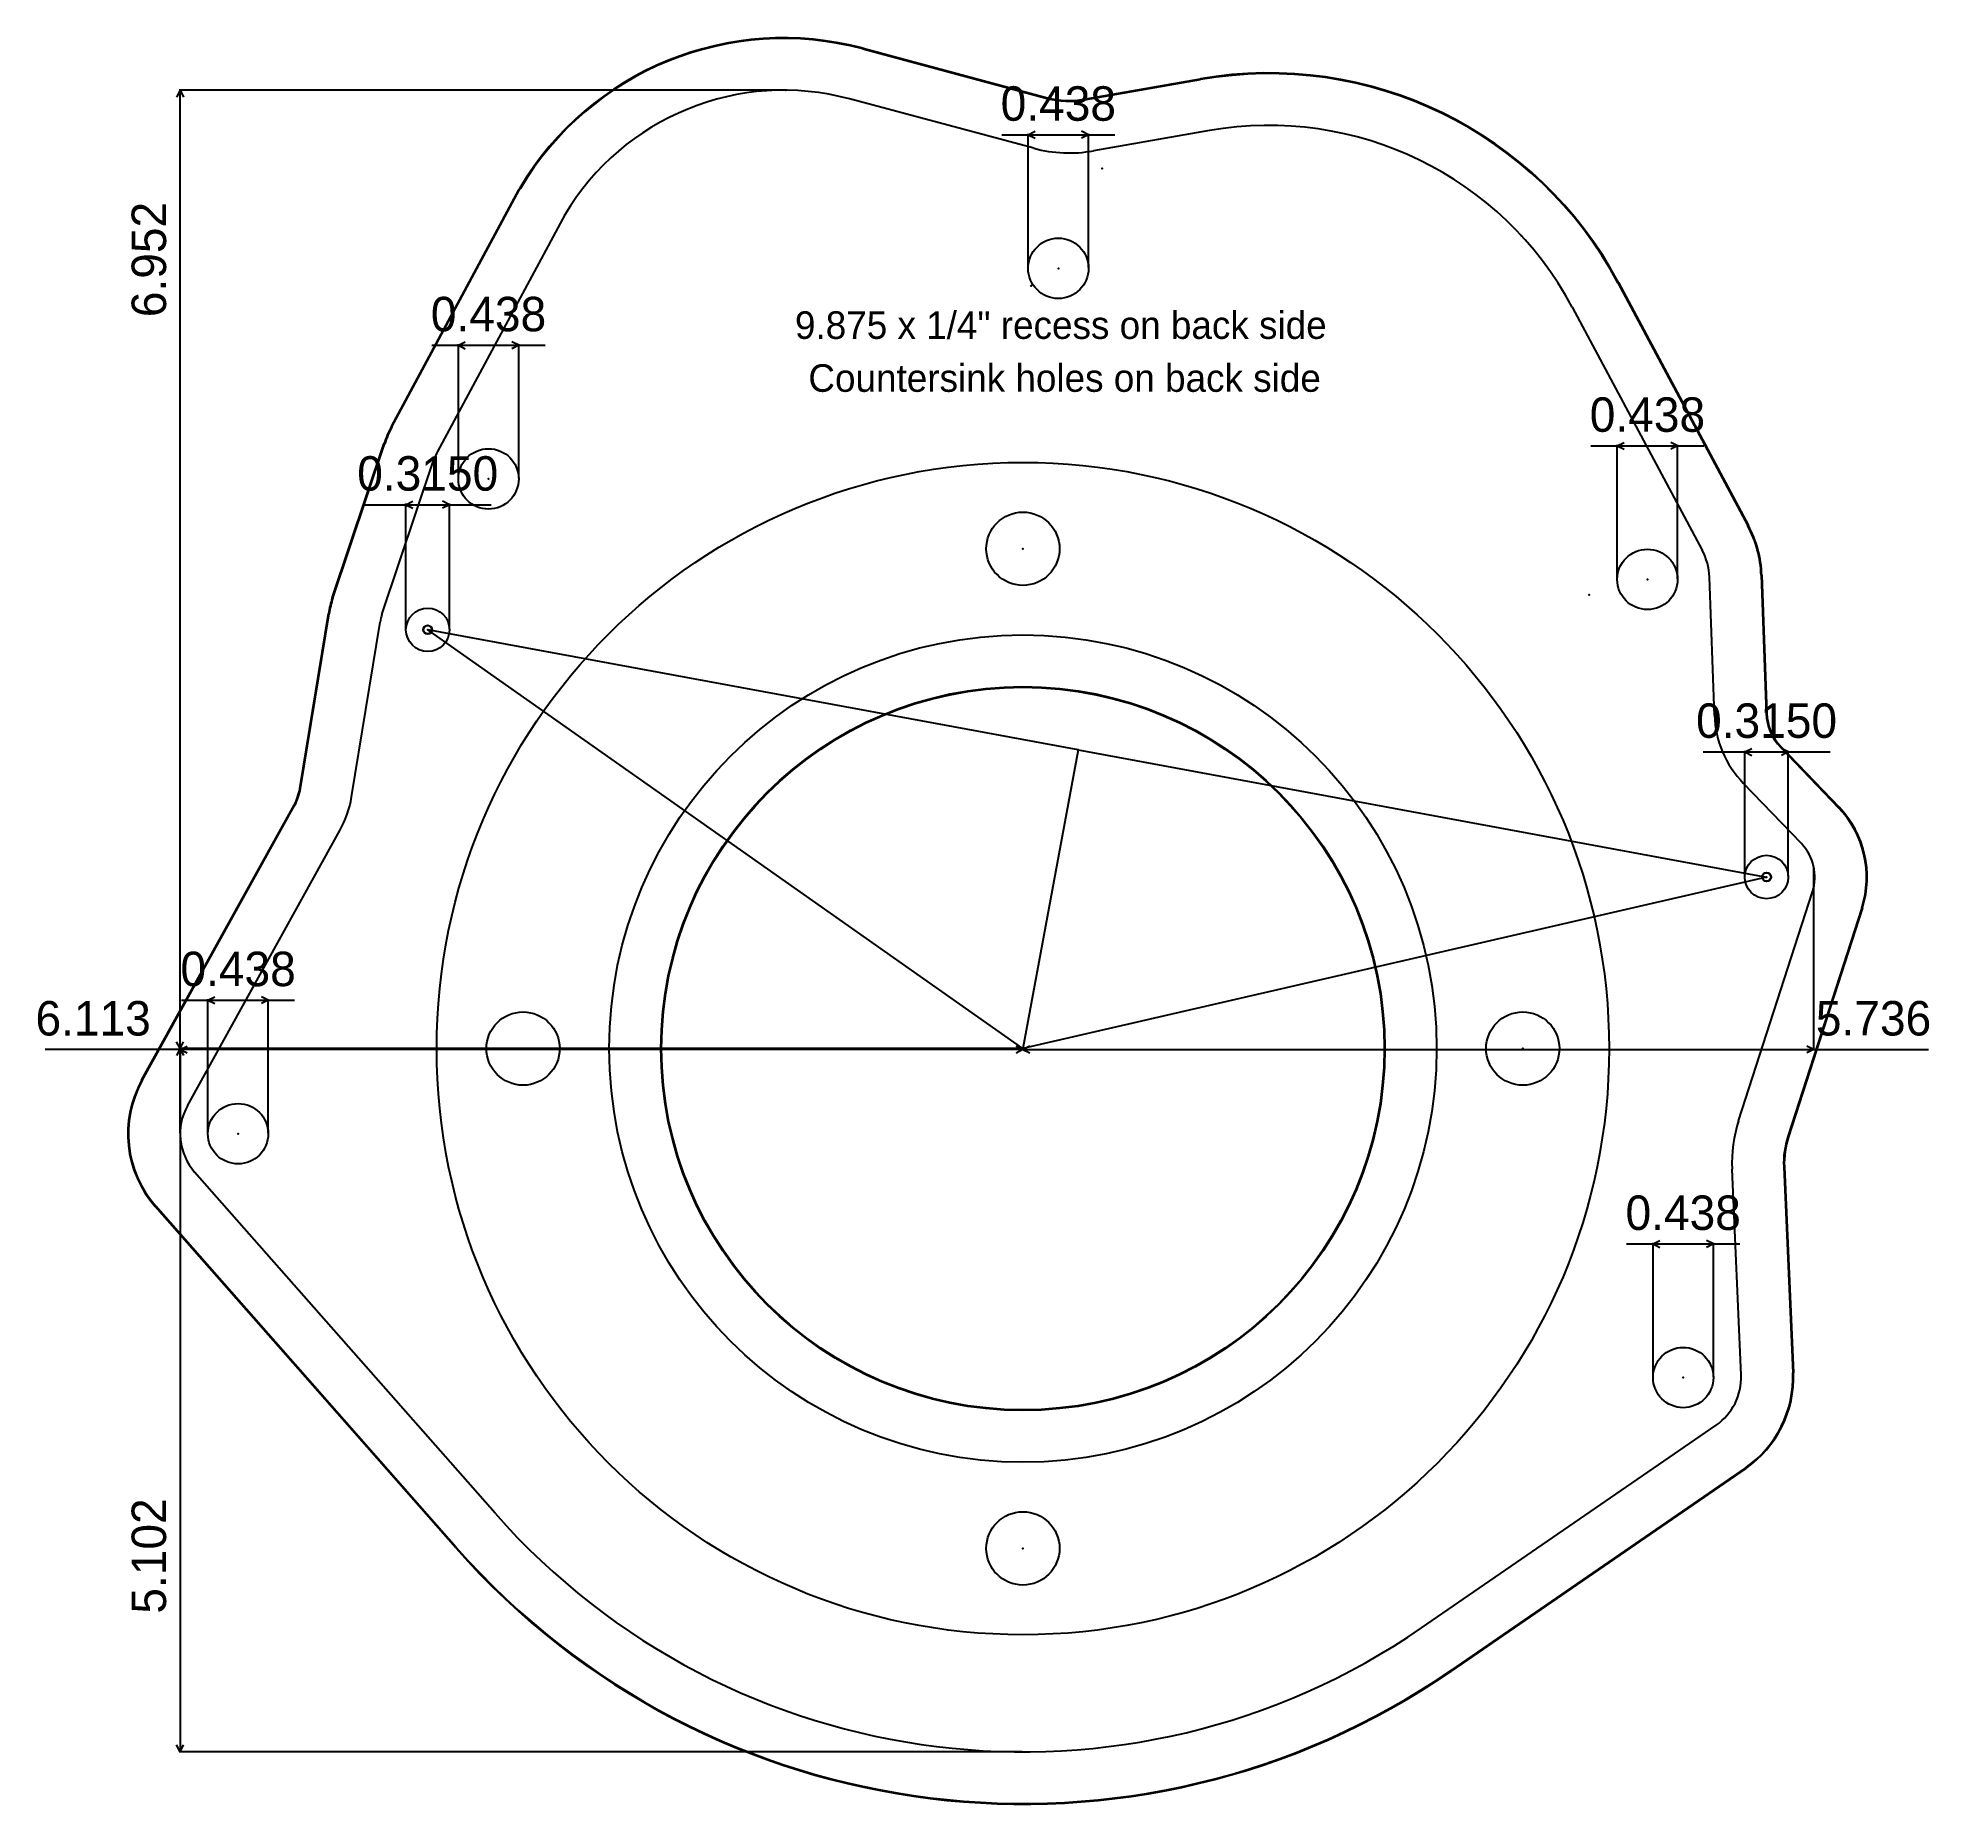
# Model space of a CAD drawing. Extents: x -7.1 to 6.6, y -5.5 to 7.3.
import ezdxf
from ezdxf.enums import TextEntityAlignment as Align

# ---------------------------------------------------------------- set-up
doc = ezdxf.new("R2010")
doc.units = 0

msp = doc.modelspace()

# ---------------------------------------------------------------- linework, layer by layer
at = {"layer": 'CAM', "color": 7, "linetype": 'CONTINUOUS'}
for p, q in [((-1.160492, 7.249915), (0.176089, 6.89174)), ((-1.159198, 7.254744), (0.177384, 6.896569)), ((0.445071, 6.884777), (1.287093, 7.032597)), ((0.445936, 6.879853), (1.287957, 7.027672)), ((-4.580122, 4.510844), (-3.656661, 6.22728)), ((-4.575718, 4.508475), (-3.652258, 6.224911)), ((4.31491, 5.553933), (5.256809, 3.791592)), ((4.31932, 5.55629), (5.261218, 3.793949)), ((-5.008626, 3.269383), (-4.634096, 4.386177)), ((-5.003885, 3.267793), (-4.629355, 4.384587)), ((5.353663, 3.432698), (5.390076, 2.431305)), ((5.35866, 3.43288), (5.395072, 2.431486)), ((-5.244407, 1.886062), (-5.036945, 3.155055)), ((-5.239472, 1.885256), (-5.03201, 3.154248)), ((5.494525, 2.185006), (5.915917, 1.74679)), ((5.498129, 2.188471), (5.919521, 1.750256)), ((-6.391455, -0.23007), (-5.285871, 1.766522)), ((-6.387081, -0.232492), (-5.281497, 1.7641)), ((6.083251, 1.021475), (5.547303, -0.638189)), ((6.088009, 1.019939), (5.552061, -0.639726)), ((5.517656, -0.857514), (5.582865, -2.351031)), ((5.522651, -0.857296), (5.58786, -2.350813)), ((-4.113072, -3.621193), (-6.292037, -1.146252)), ((-4.109319, -3.617889), (-6.288284, -1.142948)), ((5.239311, -3.040616), (3.103805, -4.510213)), ((5.242145, -3.044735), (3.106639, -4.514332))]:
    msp.add_line(p, q, dxfattribs=at)
for centre, radius in [((-4.316509, 3.037274), 0.0325), ((-4.316509, 3.037274), 0.03), ((0, 0, -0.625), 2.625), ((0, 0, -0.625), 2.62), ((5.393331, 1.244267), 0.0325)]:
    msp.add_circle(centre, radius, dxfattribs=at)
for centre, radius, start, end in [((-1.735218, 5.105244), 2.225343, 74.998424, 149.304761), ((-1.735218, 5.105244), 2.220343, 74.998424, 149.304761), ((1.78413, 4.201335), 2.874559, 28.122678, 99.956999), ((1.78413, 4.201335), 2.869559, 28.122678, 99.956999), ((0.337868, 7.495439), 0.625, 254.998424, 279.956999), ((0.337868, 7.495439), 0.62, 254.998424, 279.956999), ((-3.322019, 6.047239), 0.38, 149.304761, 151.719278), ((-3.322019, 6.047239), 0.375, 149.304761, 151.719278), ((-3.875612, 4.13181), 0.8, 151.719278, 161.46052), ((-3.875612, 4.13181), 0.795, 151.719278, 161.46052), ((4.529208, 3.40272), 0.825, 2.08247, 28.122678), ((4.529208, 3.40272), 0.83, 2.08247, 28.122678), ((-4.316509, 3.037274), 0.73, 161.46052, 170.715113), ((-4.316509, 3.037274), 0.725, 161.46052, 170.715113), ((5.764828, 2.444931), 0.375, 182.08247, 223.878798), ((5.764828, 2.444931), 0.37, 182.08247, 223.878798), ((-5.609559, 1.945759), 0.37, 331.025151, 350.715113), ((-5.609559, 1.945759), 0.375, 331.025151, 350.715113), ((5.393331, 1.244267), 0.725, 342.103424, 403.878798), ((5.393331, 1.244267), 0.73, 342.103424, 403.878798), ((-5.691589, -0.617611), 0.8, 151.025151, 221.361044), ((-5.691589, -0.617611), 0.795, 151.025151, 221.361044), ((6.142061, -0.830252), 0.625, 162.103424, 182.500011), ((6.142061, -0.830252), 0.62, 162.103424, 182.500011), ((4.788621, -2.385709), 0.795, 304.534683, 362.500011), ((4.788621, -2.385709), 0.8, 304.534683, 362.500011), ((0, 0), 5.48, 221.361044, 304.534683), ((0, 0), 5.475, 221.361044, 304.534683)]:
    msp.add_arc(centre, radius, start, end, dxfattribs=at)
at = {"layer": 'CAM', "color": 7}
msp.add_point((5.393331, 1.244267), dxfattribs=at)
at = {"layer": 'Default', "color": 6, "linetype": 'CONTINUOUS'}
for p, q in [((0.079022, 6.52952), (-1.257559, 6.887695)), ((1.352798, 6.65832), (0.510777, 6.510501)), ((-3.322019, 6.047239), (-4.24548, 4.330803)), ((3.984182, 5.377173), (4.926081, 3.614832)), ((-4.648346, 3.148559), (-4.273816, 4.265353)), ((5.015323, 2.417678), (4.978911, 3.419072)), ((-4.869385, 1.824752), (-4.661924, 3.093744)), ((0.399765, 2.166425), (-4.316509, 3.037274)), ((0, 0), (-4.316509, 3.037274)), ((0.399765, 2.166425), (0, 0)), ((0.399765, 2.166425), (5.393331, 1.244267)), ((5.645614, 1.486865), (5.224222, 1.92508)), ((-6.059018, -0.414152), (-4.953435, 1.58244)), ((5.393331, 1.244267), (0, 0)), ((5.190448, -0.522952), (5.726396, 1.136712)), ((-3.827859, -3.370089), (-6.006824, -0.895147)), ((5.208222, -2.367388), (5.143013, -0.873871)), ((2.891215, -4.201294), (5.026721, -2.731698))]:
    msp.add_line(p, q, dxfattribs=at)
for centre, radius in [((0.256962, 5.658785), 0.21875), ((-3.875612, 4.13181), 0.2188), ((4.529208, 3.40272), 0.2188), ((-4.316509, 3.037274), 0.1575), ((5.393331, 1.244267), 0.1575), ((-5.691589, -0.617611), 0.21875), ((4.788621, -2.385709), 0.21875)]:
    msp.add_circle(centre, radius, dxfattribs=at)
at = {"layer": 'Default', "color": 9, "linetype": 'CONTINUOUS'}
for centre, radius in [((0, 0, -0.125), 4.251), ((0, 3.625), 0.265625), ((0, 0, -0.625), 3), ((-3.625, 0), 0.265625), ((3.625, 0), 0.265625), ((0, -3.625), 0.265625)]:
    msp.add_circle(centre, radius, dxfattribs=at)
at = {"layer": 'Default', "color": 6, "linetype": 'CONTINUOUS'}
for centre, radius, start, end in [((-1.735218, 5.105244), 1.845343, 74.998424, 149.304761), ((1.78413, 4.201335), 2.494559, 28.122678, 99.956999), ((0.337868, 7.495439), 1, 254.998424, 279.956999), ((-3.875612, 4.13181), 0.42, 151.719278, 161.46052), ((4.529208, 3.40272), 0.45, 2.08247, 28.122678), ((-4.316509, 3.037274), 0.35, 161.46052, 170.715113), ((5.764828, 2.444931), 0.75, 182.08247, 223.878798), ((-5.609559, 1.945759), 0.75, 331.025151, 350.715113), ((5.393331, 1.244267), 0.35, 342.103424, 403.878798), ((-5.691589, -0.617611), 0.42, 151.025151, 221.361044), ((6.142061, -0.830252), 1, 162.103424, 182.500011), ((4.788621, -2.385709), 0.42, 304.534683, 362.500011), ((0, 0), 5.1, 221.361044, 304.534683)]:
    msp.add_arc(centre, radius, start, end, dxfattribs=at)
at = {"layer": 'Default', "color": 7}
for p in [(-1.718555, 6.950512), (0.575372, 6.383474), (-3.322019, 6.047239), (3.616758, 5.893759), (0.256962, 5.658785), (0.059883, 5.532917), (-3.875612, 4.13181), (0, 3.625), (4.529208, 3.40272), (4.106473, 3.290539), (0.399765, 2.166425), (-3.625, 0), (0, 0), (3.625, 0), (-5.691589, -0.617611), (4.788621, -2.385709), (0, -3.625)]:
    msp.add_point(p, dxfattribs=at)
at = {"layer": 'DIM', "color": 7, "linetype": 'CONTINUOUS'}
for p, q in [((-6.112343, 6.9502, 0.018407), (-6.137343, 6.900205, 0.017664)), ((-1.723635, 6.950511, 0.000021), (-6.119963, 6.950199, 0.018439)), ((-6.112343, -0.000434, -0.099393), (-6.112343, 6.9502, 0.018407)), ((-6.112343, 6.9502, 0.018407), (-6.087344, 6.900209, 0.017455)), ((-0.153198, 6.627535), (0.667122, 6.627535)), ((0.038212, 6.627535), (0.088212, 6.652535)), ((0.038212, 5.663865), (0.038212, 6.635155)), ((0.038212, 6.627535), (0.088212, 6.602535)), ((0.475712, 6.627535), (0.425712, 6.652535)), ((0.475712, 6.627535), (0.425712, 6.602535)), ((0.475712, 5.663865), (0.475712, 6.635155)), ((-4.285772, 5.10061), (-3.465452, 5.10061)), ((-4.094412, 5.10061), (-4.044412, 5.12561)), ((-4.094412, 4.13689), (-4.094412, 5.10823)), ((-4.094412, 5.10061), (-4.044412, 5.07561)), ((-3.656812, 5.10061), (-3.706812, 5.12561)), ((-3.656812, 5.10061), (-3.706812, 5.07561)), ((-3.656812, 4.13689), (-3.656812, 5.10823)), ((4.310408, 4.37152), (4.360408, 4.39652)), ((4.748008, 4.37152), (4.698008, 4.39652)), ((4.119048, 4.37152), (4.939368, 4.37152)), ((4.310408, 3.4078), (4.310408, 4.37914)), ((4.310408, 4.37152), (4.360408, 4.34652)), ((4.748008, 4.37152), (4.698008, 4.34652)), ((4.748008, 3.4078), (4.748008, 4.37914)), ((-4.776669, 3.944774), (-3.856349, 3.944774)), ((-4.474009, 3.944774), (-4.424009, 3.969774)), ((-4.474009, 3.042354), (-4.474009, 3.952394)), ((-4.474009, 3.944774), (-4.424009, 3.919774)), ((-4.159009, 3.944774), (-4.209009, 3.969774)), ((-4.159009, 3.944774), (-4.209009, 3.919774)), ((-4.159009, 3.042354), (-4.159009, 3.952394)), ((4.933171, 2.151767), (5.853491, 2.151767)), ((5.235831, 2.151767), (5.285831, 2.176767)), ((5.235831, 1.249347), (5.235831, 2.159387)), ((5.235831, 2.151767), (5.285831, 2.126767)), ((5.550831, 2.151767), (5.500831, 2.176767)), ((5.550831, 2.151767), (5.500831, 2.126767)), ((5.550831, 1.249347), (5.550831, 2.159387)), ((5.734373, 1.317867, -0.000024), (5.734373, -0.01435, -0.006385)), ((-6.101749, 0.351139), (-5.281429, 0.351139)), ((-5.910339, 0.351139), (-5.860339, 0.376139)), ((-5.910339, -0.612531), (-5.910339, 0.358759)), ((-5.910339, 0.351139), (-5.860339, 0.326139)), ((-5.472839, 0.351139), (-5.522839, 0.376139)), ((-5.472839, 0.351139), (-5.522839, 0.326139)), ((-5.472839, -0.612531), (-5.472839, 0.358759)), ((-6.112343, -0.000434, -0.099393), (-6.137343, 0.049557, -0.098441)), ((-6.112343, 0, -0.125), (-6.137343, -0.049985, -0.123775)), ((-0.00508, 0, -0.125), (-6.119963, 0, -0.125)), ((-6.112343, -0.000434, -0.099393), (-6.087344, 0.04956, -0.098651)), ((-6.112343, 0, -0.125), (-6.112343, -5.1)), ((-6.112343, 0, -0.125), (-6.087343, -0.049985, -0.123775)), ((-6.111589, -0.006799, -0.00125), (-6.061599, 0.018199, -0.002313)), ((-6.111589, -0.612531, -0.00001), (-6.111589, 0.000821, -0.001265)), ((0, -0.007052, -0.124986), (-0.04999, 0.01795, -0.124025)), ((0, -0.006163, -0.125029), (0.049989, 0.018832, -0.123875)), ((5.734373, -0.00673, -0.006349), (5.684384, 0.018275, -0.007264)), ((0, -0.007052, -0.124986), (-7.090448, -0.006758, 0.018568)), ((-0.00508, -0.000001, -0.124979), (-6.119963, -0.000435, -0.099361)), ((-6.111589, -0.006799, -0.00125), (-6.061599, -0.031801, -0.002211)), ((0, -0.007052, -0.124986), (-0.04999, -0.03205, -0.123922)), ((0, -0.00508, -0.12499), (0, -0.014672, -0.12497)), ((0, -0.00508, -0.125024), (0, -0.013783, -0.125066)), ((0, -0.006163, -0.125029), (6.566573, -0.006812, 0.010874)), ((0, -0.006163, -0.125029), (0.049989, -0.031168, -0.124114)), ((5.734373, -0.00673, -0.006349), (5.684384, -0.031724, -0.007503)), ((4.378461, -1.416959), (5.198781, -1.416959)), ((4.569871, -1.416959), (4.619871, -1.391959)), ((4.569871, -2.380629), (4.569871, -1.409339)), ((4.569871, -1.416959), (4.619871, -1.441959)), ((5.007371, -1.416959), (4.957371, -1.391959)), ((5.007371, -1.416959), (4.957371, -1.441959)), ((5.007371, -2.380629), (5.007371, -1.409339)), ((-6.112343, -5.1), (-6.137343, -5.050015, -0.001225)), ((-6.112343, -5.1), (-6.087343, -5.050015, -0.001225)), ((-0.00508, -5.1), (-6.119963, -5.1))]:
    msp.add_line(p, q, dxfattribs=at)
msp.add_circle((5.393331, 1.244267), 0.03, dxfattribs=at)
at = {"layer": 'DIM', "color": 7}
msp.add_point((-4.316509, 3.037274), dxfattribs=at)

# ---------------------------------------------------------------- texts
for s, height, p in [('0.438', 0.25, (0.256962, 6.729136)), ('0.438', 0.25, (-3.875612, 5.20221)), ('9.875 x 1/4" recess on back side', 0.2, (0.275051, 5.147005)), ('Countersink holes on back side', 0.2, (0.302465, 4.763213)), ('0.438', 0.25, (4.529208, 4.47312)), ('0.3150', 0.25, (-4.316509, 4.046374)), ('0.3150', 0.25, (5.393331, 2.253368)), ('0.438', 0.25, (-5.691589, 0.452739)), ('0.438', 0.25, (4.788621, -1.315359))]:
    msp.add_text(s, height=height, dxfattribs=at).set_placement(p, align=Align.CENTER)
at = {"layer": 'DIM', "color": 7, "extrusion": (0.00419, -0.016946, 0.999848)}
msp.add_text('6.952', height=0.25, rotation=76.113873, dxfattribs=at).set_placement((-4.658683, 7.045798, -0.124981), align=Align.CENTER)
at = {"layer": 'DIM', "color": 7, "extrusion": (0.020242, 0.002046, 0.999793)}
msp.add_text('6.113', height=0.25, rotation=-95.771663, dxfattribs=at).set_placement((0.772298, 6.698, -0.124974), align=Align.CENTER)
at = {"layer": 'DIM', "color": 7, "extrusion": (-0.020692, -0.004774, 0.999774)}
msp.add_text('5.736', height=0.25, rotation=77.006059, dxfattribs=at).set_placement((1.294391, 6.031126, -0.124972), align=Align.CENTER)
at = {"layer": 'DIM', "color": 7, "extrusion": (0, 0.024502, 0.9997)}
msp.add_text('5.102', height=0.25, rotation=-89.999996, dxfattribs=at).set_placement((6.213944, 3.678252, -0.124962), align=Align.CENTER)

doc.saveas('drawing.dxf')
